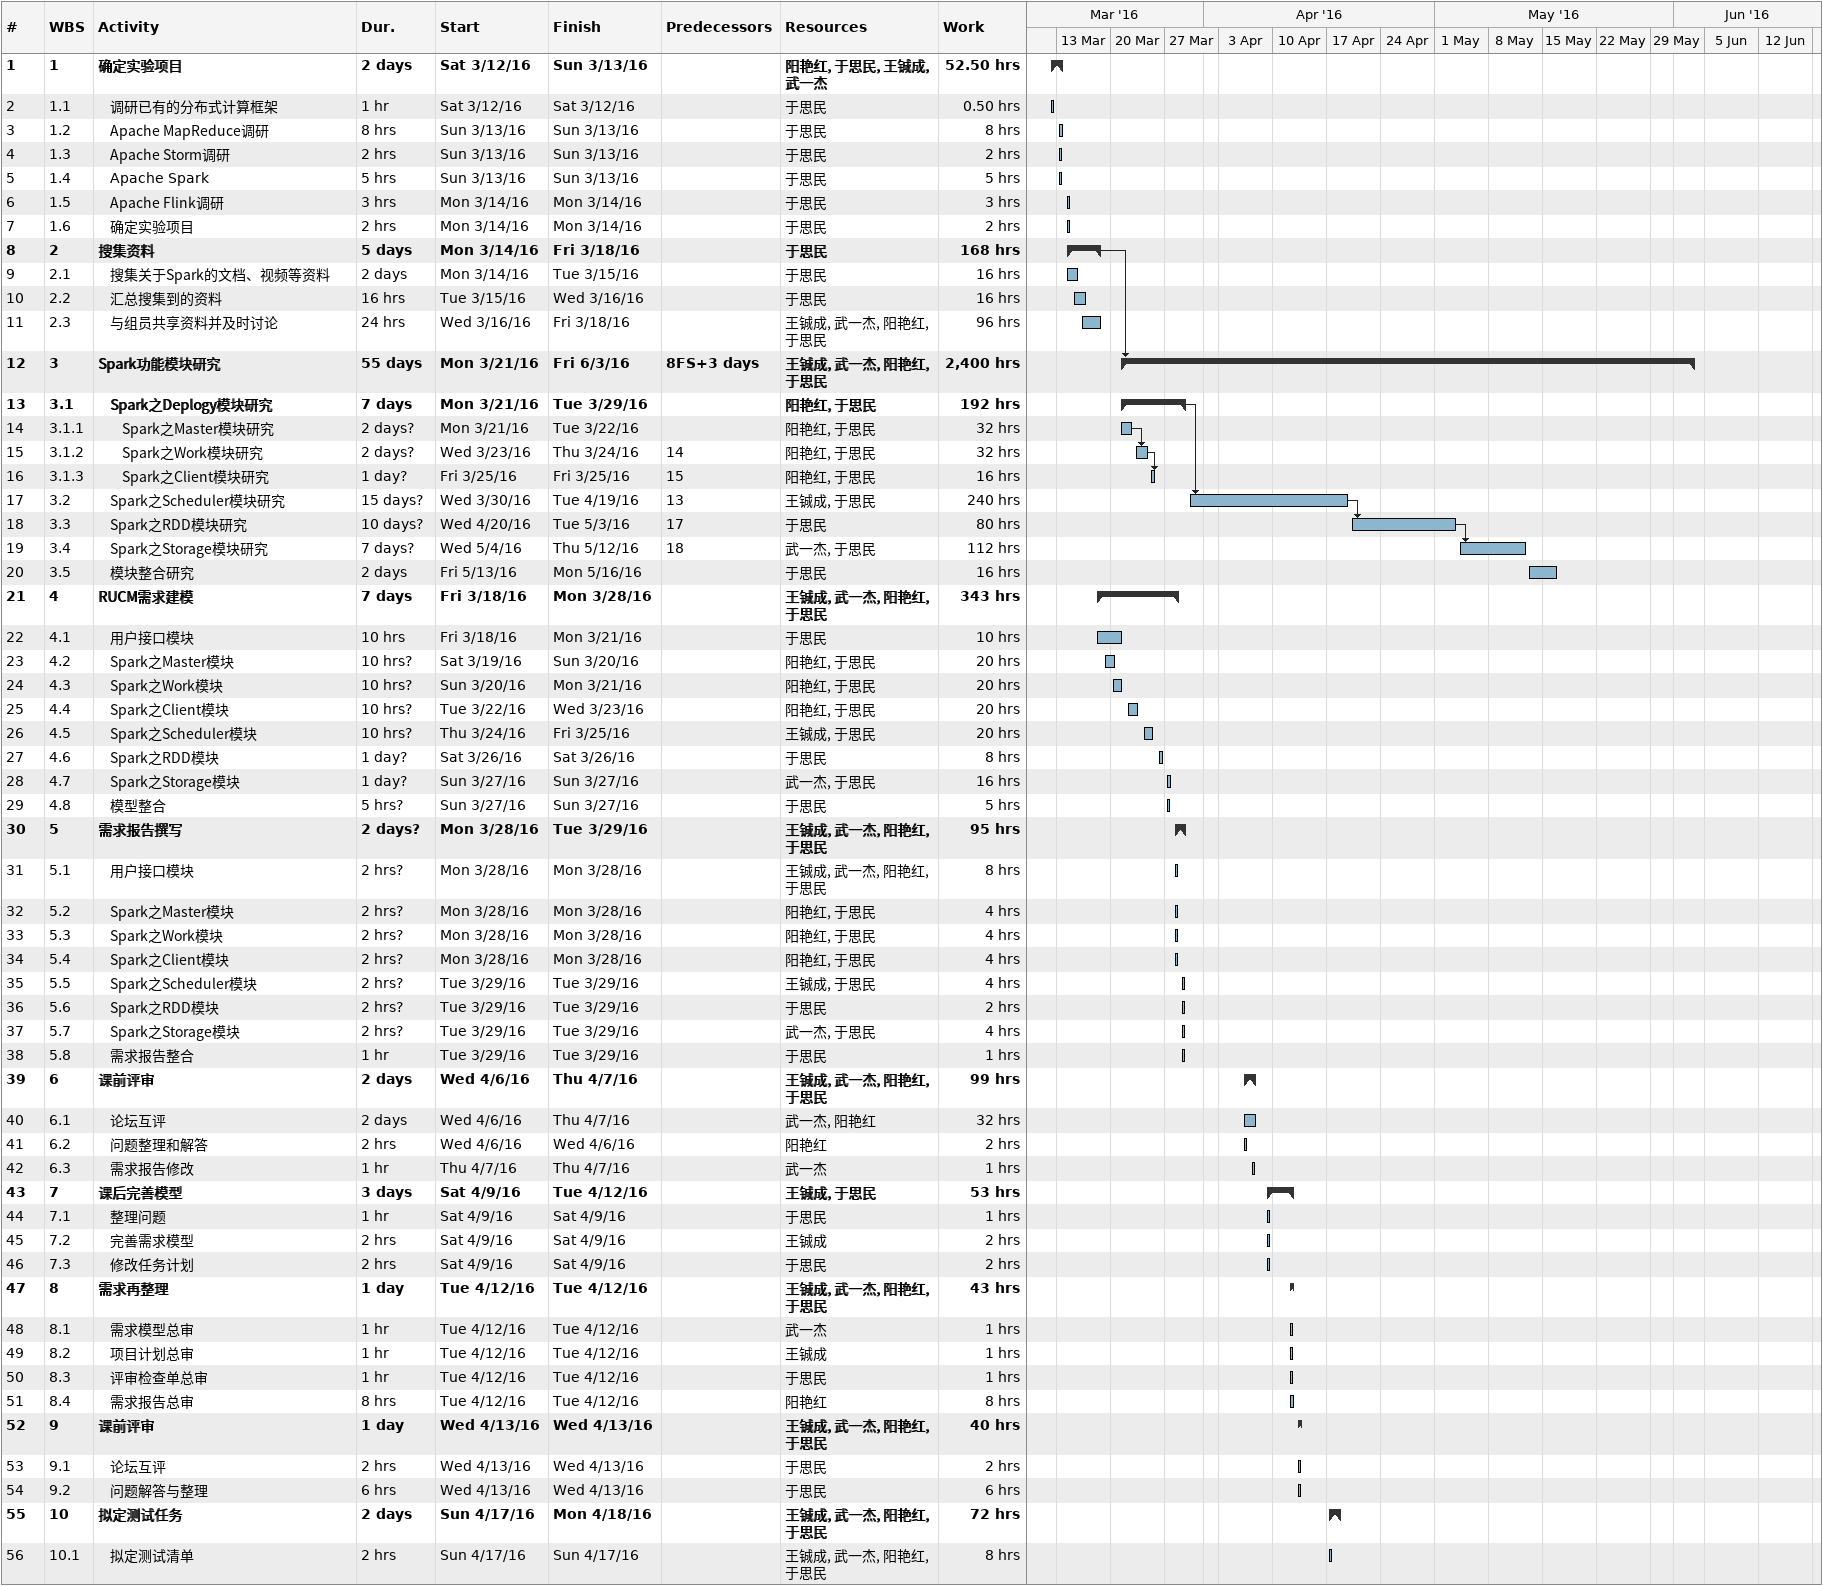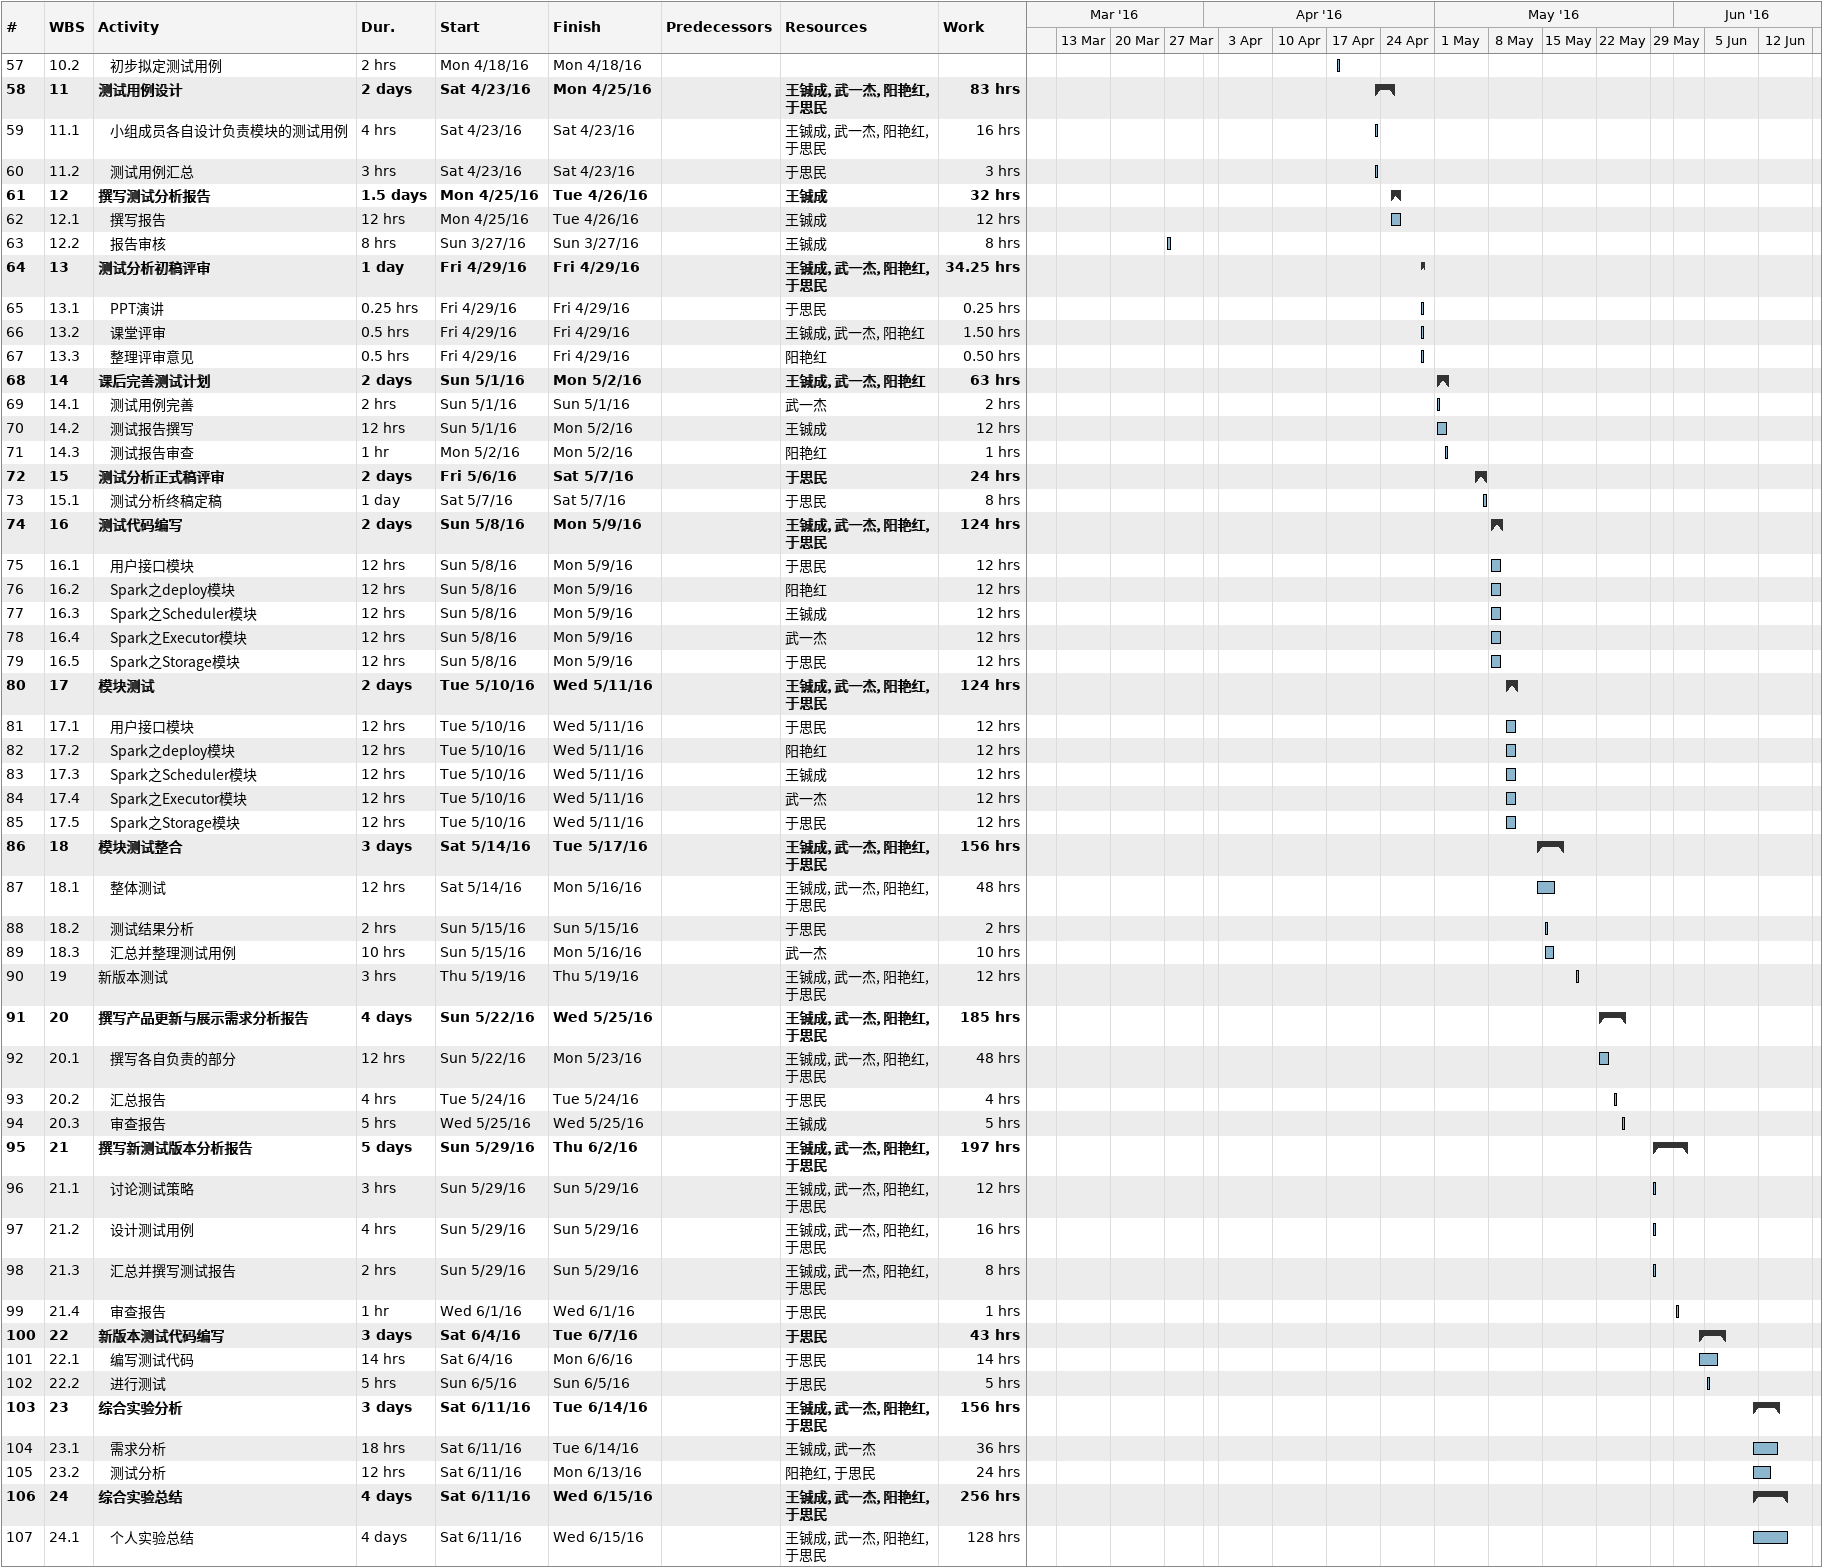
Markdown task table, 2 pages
| ID | WBS | Task | Duration | Start | Finish | Predecessors | Resources | Work (h) |
|---|---|---|---|---|---|---|---|---|
| 1 | 1 | **确定实验项目** | 2d | 2016-03-12 | 2016-03-13 |  | 阳艳红, 于思民, 王铖成, 武一杰 | 52.50 |
| 2 | 1.1 | 调研已有的分布式计算框架 | 1h | 2016-03-12 | 2016-03-12 |  | 于思民 | 0.50 |
| 3 | 1.2 | Apache MapReduce调研 | 8h | 2016-03-13 | 2016-03-13 |  | 于思民 | 8 |
| 4 | 1.3 | Apache Storm调研 | 2h | 2016-03-13 | 2016-03-13 |  | 于思民 | 2 |
| 5 | 1.4 | Apache Spark | 5h | 2016-03-13 | 2016-03-13 |  | 于思民 | 5 |
| 6 | 1.5 | Apache Flink调研 | 3h | 2016-03-14 | 2016-03-14 |  | 于思民 | 3 |
| 7 | 1.6 | 确定实验项目 | 2h | 2016-03-14 | 2016-03-14 |  | 于思民 | 2 |
| 8 | 2 | **搜集资料** | 5d | 2016-03-14 | 2016-03-18 |  | 于思民 | 168 |
| 9 | 2.1 | 搜集关于Spark的文档、视频等资料 | 2d | 2016-03-14 | 2016-03-15 |  | 于思民 | 16 |
| 10 | 2.2 | 汇总搜集到的资料 | 16h | 2016-03-15 | 2016-03-16 |  | 于思民 | 16 |
| 11 | 2.3 | 与组员共享资料并及时讨论 | 24h | 2016-03-16 | 2016-03-18 |  | 王铖成, 武一杰, 阳艳红, 于思民 | 96 |
| 12 | 3 | **Spark功能模块研究** | 55d | 2016-03-21 | 2016-06-03 | 8FS+3d | 王铖成, 武一杰, 阳艳红, 于思民 | 2400 |
| 13 | 3.1 | **Spark之Deplogy模块研究** | 7d | 2016-03-21 | 2016-03-29 |  | 阳艳红, 于思民 | 192 |
| 14 | 3.1.1 | Spark之Master模块研究 | 2d? | 2016-03-21 | 2016-03-22 |  | 阳艳红, 于思民 | 32 |
| 15 | 3.1.2 | Spark之Work模块研究 | 2d? | 2016-03-23 | 2016-03-24 | 14 | 阳艳红, 于思民 | 32 |
| 16 | 3.1.3 | Spark之Client模块研究 | 1d? | 2016-03-25 | 2016-03-25 | 15 | 阳艳红, 于思民 | 16 |
| 17 | 3.2 | Spark之Scheduler模块研究 | 15d? | 2016-03-30 | 2016-04-19 | 13 | 王铖成, 于思民 | 240 |
| 18 | 3.3 | Spark之RDD模块研究 | 10d? | 2016-04-20 | 2016-05-03 | 17 | 于思民 | 80 |
| 19 | 3.4 | Spark之Storage模块研究 | 7d? | 2016-05-04 | 2016-05-12 | 18 | 武一杰, 于思民 | 112 |
| 20 | 3.5 | 模块整合研究 | 2d | 2016-05-13 | 2016-05-16 |  | 于思民 | 16 |
| 21 | 4 | **RUCM需求建模** | 7d | 2016-03-18 | 2016-03-28 |  | 王铖成, 武一杰, 阳艳红, 于思民 | 343 |
| 22 | 4.1 | 用户接口模块 | 10h | 2016-03-18 | 2016-03-21 |  | 于思民 | 10 |
| 23 | 4.2 | Spark之Master模块 | 10h? | 2016-03-19 | 2016-03-20 |  | 阳艳红, 于思民 | 20 |
| 24 | 4.3 | Spark之Work模块 | 10h? | 2016-03-20 | 2016-03-21 |  | 阳艳红, 于思民 | 20 |
| 25 | 4.4 | Spark之Client模块 | 10h? | 2016-03-22 | 2016-03-23 |  | 阳艳红, 于思民 | 20 |
| 26 | 4.5 | Spark之Scheduler模块 | 10h? | 2016-03-24 | 2016-03-25 |  | 王铖成, 于思民 | 20 |
| 27 | 4.6 | Spark之RDD模块 | 1d? | 2016-03-26 | 2016-03-26 |  | 于思民 | 8 |
| 28 | 4.7 | Spark之Storage模块 | 1d? | 2016-03-27 | 2016-03-27 |  | 武一杰, 于思民 | 16 |
| 29 | 4.8 | 模型整合 | 5h? | 2016-03-27 | 2016-03-27 |  | 于思民 | 5 |
| 30 | 5 | **需求报告撰写** | 2d? | 2016-03-28 | 2016-03-29 |  | 王铖成, 武一杰, 阳艳红, 于思民 | 95 |
| 31 | 5.1 | 用户接口模块 | 2h? | 2016-03-28 | 2016-03-28 |  | 王铖成, 武一杰, 阳艳红, 于思民 | 8 |
| 32 | 5.2 | Spark之Master模块 | 2h? | 2016-03-28 | 2016-03-28 |  | 阳艳红, 于思民 | 4 |
| 33 | 5.3 | Spark之Work模块 | 2h? | 2016-03-28 | 2016-03-28 |  | 阳艳红, 于思民 | 4 |
| 34 | 5.4 | Spark之Client模块 | 2h? | 2016-03-28 | 2016-03-28 |  | 阳艳红, 于思民 | 4 |
| 35 | 5.5 | Spark之Scheduler模块 | 2h? | 2016-03-29 | 2016-03-29 |  | 王铖成, 于思民 | 4 |
| 36 | 5.6 | Spark之RDD模块 | 2h? | 2016-03-29 | 2016-03-29 |  | 于思民 | 2 |
| 37 | 5.7 | Spark之Storage模块 | 2h? | 2016-03-29 | 2016-03-29 |  | 武一杰, 于思民 | 4 |
| 38 | 5.8 | 需求报告整合 | 1h | 2016-03-29 | 2016-03-29 |  | 于思民 | 1 |
| 39 | 6 | **课前评审** | 2d | 2016-04-06 | 2016-04-07 |  | 王铖成, 武一杰, 阳艳红, 于思民 | 99 |
| 40 | 6.1 | 论坛互评 | 2d | 2016-04-06 | 2016-04-07 |  | 武一杰, 阳艳红 | 32 |
| 41 | 6.2 | 问题整理和解答 | 2h | 2016-04-06 | 2016-04-06 |  | 阳艳红 | 2 |
| 42 | 6.3 | 需求报告修改 | 1h | 2016-04-07 | 2016-04-07 |  | 武一杰 | 1 |
| 43 | 7 | **课后完善模型** | 3d | 2016-04-09 | 2016-04-12 |  | 王铖成, 于思民 | 53 |
| 44 | 7.1 | 整理问题 | 1h | 2016-04-09 | 2016-04-09 |  | 于思民 | 1 |
| 45 | 7.2 | 完善需求模型 | 2h | 2016-04-09 | 2016-04-09 |  | 王铖成 | 2 |
| 46 | 7.3 | 修改任务计划 | 2h | 2016-04-09 | 2016-04-09 |  | 于思民 | 2 |
| 47 | 8 | **需求再整理** | 1d | 2016-04-12 | 2016-04-12 |  | 王铖成, 武一杰, 阳艳红, 于思民 | 43 |
| 48 | 8.1 | 需求模型总审 | 1h | 2016-04-12 | 2016-04-12 |  | 武一杰 | 1 |
| 49 | 8.2 | 项目计划总审 | 1h | 2016-04-12 | 2016-04-12 |  | 王铖成 | 1 |
| 50 | 8.3 | 评审检查单总审 | 1h | 2016-04-12 | 2016-04-12 |  | 于思民 | 1 |
| 51 | 8.4 | 需求报告总审 | 8h | 2016-04-12 | 2016-04-12 |  | 阳艳红 | 8 |
| 52 | 9 | **课前评审** | 1d | 2016-04-13 | 2016-04-13 |  | 王铖成, 武一杰, 阳艳红, 于思民 | 40 |
| 53 | 9.1 | 论坛互评 | 2h | 2016-04-13 | 2016-04-13 |  | 于思民 | 2 |
| 54 | 9.2 | 问题解答与整理 | 6h | 2016-04-13 | 2016-04-13 |  | 于思民 | 6 |
| 55 | 10 | **拟定测试任务** | 2d | 2016-04-17 | 2016-04-18 |  | 王铖成, 武一杰, 阳艳红, 于思民 | 72 |
| 56 | 10.1 | 拟定测试清单 | 2h | 2016-04-17 | 2016-04-17 |  | 王铖成, 武一杰, 阳艳红, 于思民 | 8 |
| 57 | 10.2 | 初步拟定测试用例 | 2h | 2016-04-18 | 2016-04-18 |  |  |  |
| 58 | 11 | **测试用例设计** | 2d | 2016-04-23 | 2016-04-25 |  | 王铖成, 武一杰, 阳艳红, 于思民 | 83 |
| 59 | 11.1 | 小组成员各自设计负责模块的测试用例 | 4h | 2016-04-23 | 2016-04-23 |  | 王铖成, 武一杰, 阳艳红, 于思民 | 16 |
| 60 | 11.2 | 测试用例汇总 | 3h | 2016-04-23 | 2016-04-23 |  | 于思民 | 3 |
| 61 | 12 | **撰写测试分析报告** | 1.5d | 2016-04-25 | 2016-04-26 |  | 王铖成 | 32 |
| 62 | 12.1 | 撰写报告 | 12h | 2016-04-25 | 2016-04-26 |  | 王铖成 | 12 |
| 63 | 12.2 | 报告审核 | 8h | 2016-03-27 | 2016-03-27 |  | 王铖成 | 8 |
| 64 | 13 | **测试分析初稿评审** | 1d | 2016-04-29 | 2016-04-29 |  | 王铖成, 武一杰, 阳艳红, 于思民 | 34.25 |
| 65 | 13.1 | PPT演讲 | 0.25h | 2016-04-29 | 2016-04-29 |  | 于思民 | 0.25 |
| 66 | 13.2 | 课堂评审 | 0.5h | 2016-04-29 | 2016-04-29 |  | 王铖成, 武一杰, 阳艳红 | 1.50 |
| 67 | 13.3 | 整理评审意见 | 0.5h | 2016-04-29 | 2016-04-29 |  | 阳艳红 | 0.50 |
| 68 | 14 | **课后完善测试计划** | 2d | 2016-05-01 | 2016-05-02 |  | 王铖成, 武一杰, 阳艳红 | 63 |
| 69 | 14.1 | 测试用例完善 | 2h | 2016-05-01 | 2016-05-01 |  | 武一杰 | 2 |
| 70 | 14.2 | 测试报告撰写 | 12h | 2016-05-01 | 2016-05-02 |  | 王铖成 | 12 |
| 71 | 14.3 | 测试报告审查 | 1h | 2016-05-02 | 2016-05-02 |  | 阳艳红 | 1 |
| 72 | 15 | **测试分析正式稿评审** | 2d | 2016-05-06 | 2016-05-07 |  | 于思民 | 24 |
| 73 | 15.1 | 测试分析终稿定稿 | 1d | 2016-05-07 | 2016-05-07 |  | 于思民 | 8 |
| 74 | 16 | **测试代码编写** | 2d | 2016-05-08 | 2016-05-09 |  | 王铖成, 武一杰, 阳艳红, 于思民 | 124 |
| 75 | 16.1 | 用户接口模块 | 12h | 2016-05-08 | 2016-05-09 |  | 于思民 | 12 |
| 76 | 16.2 | Spark之deploy模块 | 12h | 2016-05-08 | 2016-05-09 |  | 阳艳红 | 12 |
| 77 | 16.3 | Spark之Scheduler模块 | 12h | 2016-05-08 | 2016-05-09 |  | 王铖成 | 12 |
| 78 | 16.4 | Spark之Executor模块 | 12h | 2016-05-08 | 2016-05-09 |  | 武一杰 | 12 |
| 79 | 16.5 | Spark之Storage模块 | 12h | 2016-05-08 | 2016-05-09 |  | 于思民 | 12 |
| 80 | 17 | **模块测试** | 2d | 2016-05-10 | 2016-05-11 |  | 王铖成, 武一杰, 阳艳红, 于思民 | 124 |
| 81 | 17.1 | 用户接口模块 | 12h | 2016-05-10 | 2016-05-11 |  | 于思民 | 12 |
| 82 | 17.2 | Spark之deploy模块 | 12h | 2016-05-10 | 2016-05-11 |  | 阳艳红 | 12 |
| 83 | 17.3 | Spark之Scheduler模块 | 12h | 2016-05-10 | 2016-05-11 |  | 王铖成 | 12 |
| 84 | 17.4 | Spark之Executor模块 | 12h | 2016-05-10 | 2016-05-11 |  | 武一杰 | 12 |
| 85 | 17.5 | Spark之Storage模块 | 12h | 2016-05-10 | 2016-05-11 |  | 于思民 | 12 |
| 86 | 18 | **模块测试整合** | 3d | 2016-05-14 | 2016-05-17 |  | 王铖成, 武一杰, 阳艳红, 于思民 | 156 |
| 87 | 18.1 | 整体测试 | 12h | 2016-05-14 | 2016-05-16 |  | 王铖成, 武一杰, 阳艳红, 于思民 | 48 |
| 88 | 18.2 | 测试结果分析 | 2h | 2016-05-15 | 2016-05-15 |  | 于思民 | 2 |
| 89 | 18.3 | 汇总并整理测试用例 | 10h | 2016-05-15 | 2016-05-16 |  | 武一杰 | 10 |
| 90 | 19 | 新版本测试 | 3h | 2016-05-19 | 2016-05-19 |  | 王铖成, 武一杰, 阳艳红, 于思民 | 12 |
| 91 | 20 | **撰写产品更新与展示需求分析报告** | 4d | 2016-05-22 | 2016-05-25 |  | 王铖成, 武一杰, 阳艳红, 于思民 | 185 |
| 92 | 20.1 | 撰写各自负责的部分 | 12h | 2016-05-22 | 2016-05-23 |  | 王铖成, 武一杰, 阳艳红, 于思民 | 48 |
| 93 | 20.2 | 汇总报告 | 4h | 2016-05-24 | 2016-05-24 |  | 于思民 | 4 |
| 94 | 20.3 | 审查报告 | 5h | 2016-05-25 | 2016-05-25 |  | 王铖成 | 5 |
| 95 | 21 | **撰写新测试版本分析报告** | 5d | 2016-05-29 | 2016-06-02 |  | 王铖成, 武一杰, 阳艳红, 于思民 | 197 |
| 96 | 21.1 | 讨论测试策略 | 3h | 2016-05-29 | 2016-05-29 |  | 王铖成, 武一杰, 阳艳红, 于思民 | 12 |
| 97 | 21.2 | 设计测试用例 | 4h | 2016-05-29 | 2016-05-29 |  | 王铖成, 武一杰, 阳艳红, 于思民 | 16 |
| 98 | 21.3 | 汇总并撰写测试报告 | 2h | 2016-05-29 | 2016-05-29 |  | 王铖成, 武一杰, 阳艳红, 于思民 | 8 |
| 99 | 21.4 | 审查报告 | 1h | 2016-06-01 | 2016-06-01 |  | 于思民 | 1 |
| 100 | 22 | **新版本测试代码编写** | 3d | 2016-06-04 | 2016-06-07 |  | 于思民 | 43 |
| 101 | 22.1 | 编写测试代码 | 14h | 2016-06-04 | 2016-06-06 |  | 于思民 | 14 |
| 102 | 22.2 | 进行测试 | 5h | 2016-06-05 | 2016-06-05 |  | 于思民 | 5 |
| 103 | 23 | **综合实验分析** | 3d | 2016-06-11 | 2016-06-14 |  | 王铖成, 武一杰, 阳艳红, 于思民 | 156 |
| 104 | 23.1 | 需求分析 | 18h | 2016-06-11 | 2016-06-14 |  | 王铖成, 武一杰 | 36 |
| 105 | 23.2 | 测试分析 | 12h | 2016-06-11 | 2016-06-13 |  | 阳艳红, 于思民 | 24 |
| 106 | 24 | **综合实验总结** | 4d | 2016-06-11 | 2016-06-15 |  | 王铖成, 武一杰, 阳艳红, 于思民 | 256 |
| 107 | 24.1 | 个人实验总结 | 4d | 2016-06-11 | 2016-06-15 |  | 王铖成, 武一杰, 阳艳红, 于思民 | 128 |
